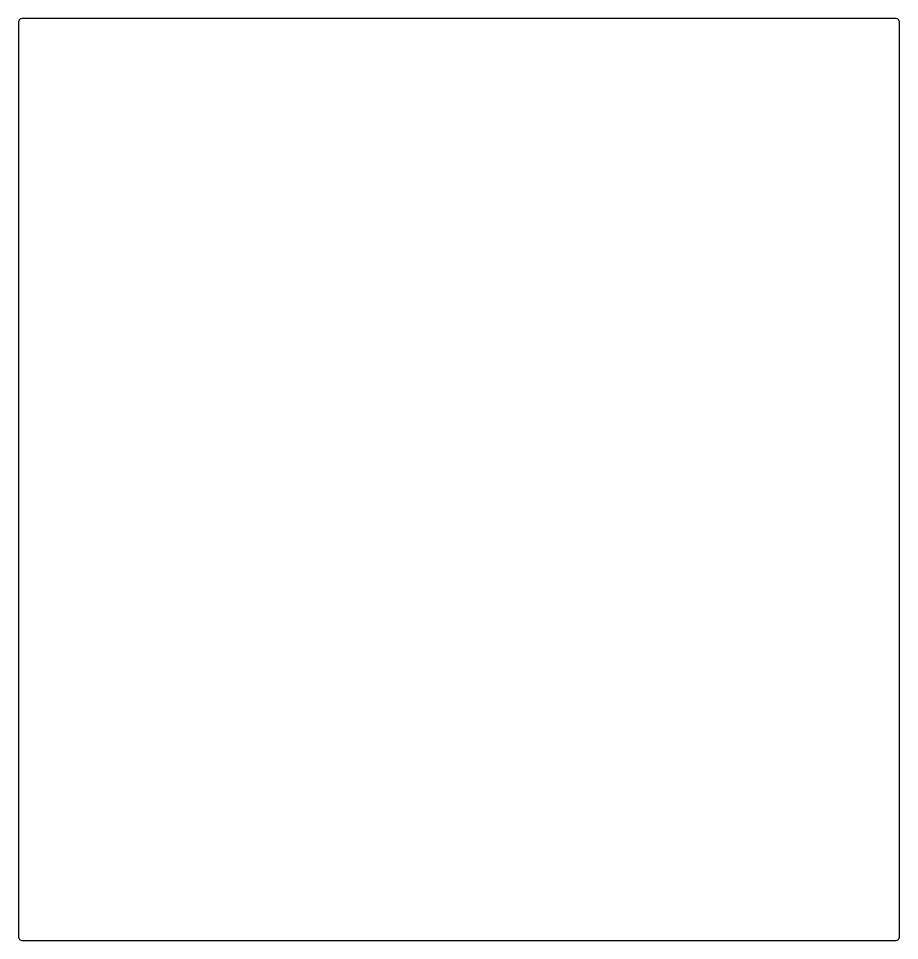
# Model space of a CAD drawing. Header units: millimetres. Extents: x -216 to 217, y -226 to 227.
import ezdxf

# ---------------------------------------------------------------- set-up
doc = ezdxf.new("R2010")
doc.units = ezdxf.units.MM
doc.layers.get('0').update_dxf_attribs({"linetype": 'CONTINUOUS'})

msp = doc.modelspace()

# ---------------------------------------------------------------- linework, layer by layer
msp.add_lwpolyline([(-214.5, 226.5, 0.414214), (-216.5, 224.5), (-216.5, -224.5, 0.414214), (-214.5, -226.5), (214.5, -226.5, 0.414214), (216.5, -224.5), (216.5, 224.5, 0.414214), (214.5, 226.5)], format="xyb", close=True)

doc.saveas('drawing.dxf')
